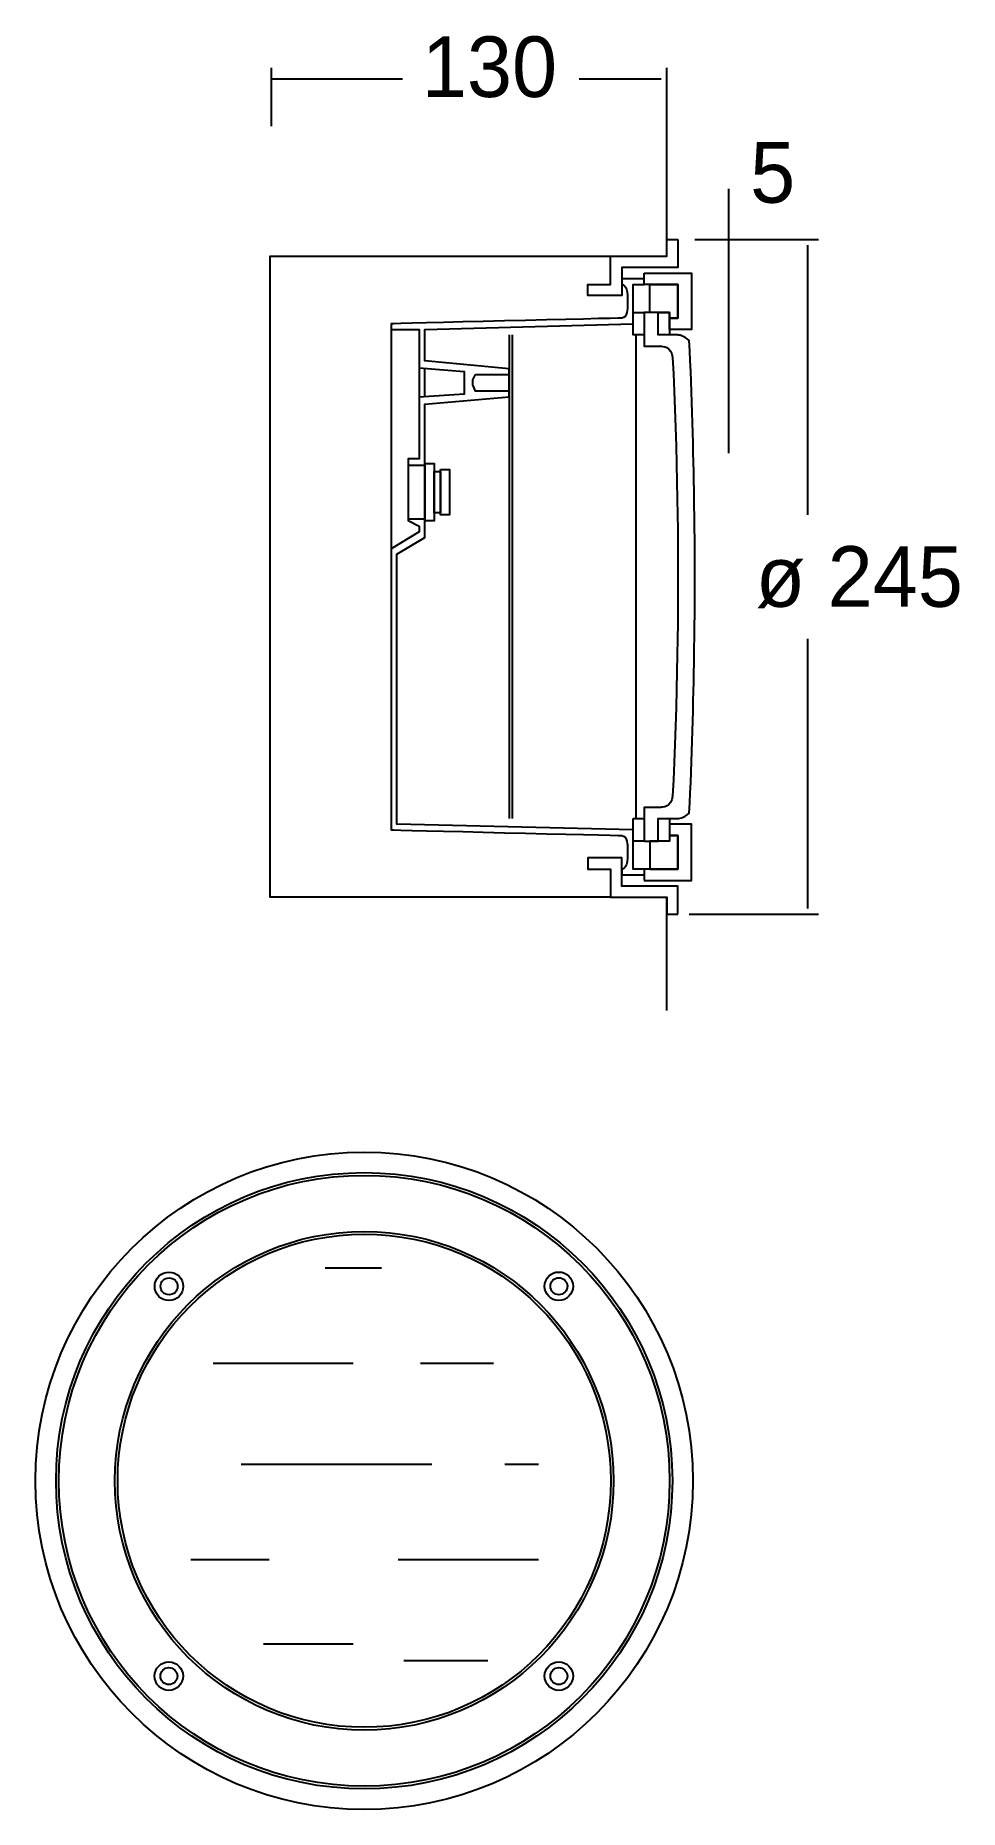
# Model space of a CAD drawing. Extents: x 34 to 165, y 14 to 265.
import ezdxf

# ---------------------------------------------------------------- set-up
doc = ezdxf.new("R2010")
doc.units = 0
doc.layers.add('LIVELLO_1', color=160, linetype='Continuous')
doc.styles.add('STD', font='txt')

# ---------------------------------------------------------------- blocks, each defined once
blk = doc.blocks.new('AI9-BLK1')
at = {"layer": 'LIVELLO_1', "color": 7}
for p, q in [((-30.6, 112.13), (-30.6, 120.38)), ((25.2, 114.03), (25.2, 120.38)), ((-30.6, 118.8), (-12.1, 118.8)), ((12.83, 118.8), (24.41, 118.8)), ((25.2, 93.76), (25.2, 115.87)), ((33.94, 103.29), (33.94, 65.96)), ((29.18, 96.14), (46.65, 96.14)), ((45.06, 95.35), (45.06, 57.23)), ((-13.71, 84.23), (-13.71, 50.87)), ((2.97, 82.64), (2.97, 14.34)), ((3.36, 82.64), (3.36, 14.34)), ((20.84, 82.64), (20.84, 14.34)), ((-9.74, 79.46), (-9.74, 72.32)), ((-8.95, 73.9), (-8.95, 77.88)), ((45.06, 39.75), (45.06, 1.63)), ((25.2, -12.75), (25.2, 3.22)), ((28.38, 0.83), (46.65, 0.83)), ((-23.02, -49.13), (-15.1, -49.13)), ((-38.86, -62.59), (-19.07, -62.59)), ((-9.56, -62.59), (0.73, -62.59)), ((-34.9, -76.85), (-7.98, -76.85)), ((2.32, -76.85), (7.07, -76.85)), ((-42.03, -90.31), (-30.94, -90.31)), ((-12.73, -90.31), (7.07, -90.31)), ((-31.73, -102.19), (-19.07, -102.19)), ((-11.94, -104.57), (-0.06, -104.57))]:
    blk.add_line(p, q, dxfattribs=at)
for points in [[(26.79, 96.14), (26.79, 92.17), (18.85, 92.17), (18.85, 91.38), (18.85, 88.2), (14.08, 88.2), (14.08, 89.79), (17.26, 89.79), (17.26, 93.76), (25.2, 93.76), (25.2, 96.14)], [(22.03, 91.38), (28.7, 91.38), (28.7, 85.02), (28.7, 83.43), (25.6, 83.43), (25.6, 85.02), (26.79, 85.02), (26.79, 89.79), (22.03, 89.79)], [(22.82, 89.79), (26.79, 89.79), (26.79, 85.02), (25.6, 85.02), (25.6, 85.82), (22.82, 85.83)], [(20.44, 85.82), (22.03, 85.82), (22.03, 82.64), (20.44, 82.64)], [(24.01, 85.82), (25.6, 85.82), (25.6, 82.64), (24.01, 82.64)], [(-1.8, 77.08), (2.97, 77.08), (2.97, 74.7), (-1.8, 74.7), (-2.2, 75.61), (-2.2, 76.31)], [(-11.29, 64.26), (-8.98, 64.26), (-8.98, 56.62), (-11.29, 56.62)], [(-8.98, 64.47), (-7.65, 64.47), (-7.65, 56.41), (-8.98, 56.41)], [(-7.65, 63.35), (-6.74, 63.35), (-6.74, 57.54), (-7.65, 57.54)], [(-6.74, 63.64), (-5.49, 63.64), (-5.49, 57.24), (-6.74, 57.24)], [(20.44, 14.34), (22.03, 14.34), (22.03, 11.16), (20.44, 11.16)], [(22.03, 5.6), (28.7, 5.6), (28.7, 11.95), (28.7, 13.54), (25.6, 13.54), (25.6, 11.95), (26.79, 11.95), (26.79, 7.19), (22.03, 7.19)], [(24.01, 14.34), (25.6, 14.34), (25.6, 11.16), (24.01, 11.16)], [(22.82, 7.19), (26.79, 7.19), (26.79, 11.95), (25.6, 11.95), (25.6, 11.16), (22.82, 11.14)], [(26.79, 0.83), (26.79, 4.81), (18.85, 4.81), (18.85, 5.6), (18.85, 8.78), (14.08, 8.78), (14.08, 7.19), (17.26, 7.19), (17.26, 3.22), (25.2, 3.22), (25.2, 0.83)]]:
    blk.add_lwpolyline(points, close=True, dxfattribs=at)
for points in [[(17.26, 3.22), (-30.82, 3.22), (-30.82, 93.76), (17.26, 93.76)], [(22.03, 7.19), (20.44, 7.19), (20.44, 12.75), (-12.92, 13.54), (-12.92, 51.67), (-8.95, 54.05), (-8.95, 72.88), (2.97, 73.9), (2.97, 77.88), (-8.95, 78.97), (-8.95, 83.43), (20.44, 84.23), (20.44, 89.79), (22.03, 89.79)]]:
    blk.add_lwpolyline(points, dxfattribs=at)
for centre, radius in [((-17.52, -79.18), 46.43), ((-17.52, -79.18), 43.52), ((-17.52, -79.18), 43.13), ((-17.52, -79.18), 35.21), ((-17.52, -79.18), 34.82), ((-45.1, -51.72), 2.01), ((9.96, -51.71), 2.01), ((-45.09, -51.72), 1.2), ((9.97, -51.71), 1.2), ((-45.12, -106.77), 2.01), ((9.96, -106.77), 2.01), ((-45.11, -106.77), 1.2), ((9.97, -106.77), 1.2)]:
    blk.add_circle(centre, radius, dxfattribs=at)
for points, knots in [([(22.03, 90.58), (22.03, 90.58), (18.85, 90.58), (18.85, 90.58), (18.85, 90.58), (18.85, 89.79), (18.85, 89.79), (18.85, 89.79), (19.65, 89.79), (19.65, 88.2), (19.65, 88.2), (19.65, 86.61), (19.65, 86.61), (19.65, 86.61), (19.65, 85.02), (18.85, 85.02), (18.06, 85.02), (-13.71, 84.23), (-13.71, 84.23), (-13.71, 84.23), (-13.71, 83.43), (-13.71, 83.43), (-13.71, 83.43), (-9.74, 83.43), (-9.74, 83.43), (-9.74, 83.43), (-9.74, 77.99), (-9.74, 77.99), (-9.74, 77.99), (-3.39, 77.48), (-3.39, 77.48), (-3.39, 77.48), (-3.39, 74.3), (-3.39, 74.3), (-3.39, 74.3), (-9.74, 73.86), (-9.74, 73.86), (-9.74, 73.86), (-9.74, 65.17), (-9.74, 65.17), (-9.74, 65.17), (-11.33, 65.17), (-11.33, 65.17), (-11.33, 65.17), (-11.33, 56.43), (-11.33, 56.43), (-11.33, 56.43), (-9.74, 55.64), (-9.74, 55.64), (-9.74, 55.64), (-9.74, 54.84), (-9.74, 54.84), (-9.74, 54.84), (-13.71, 52.46), (-13.71, 52.46), (-13.71, 52.46), (-13.71, 12.75), (-13.71, 12.75), (-13.71, 12.75), (18.06, 11.95), (18.85, 11.95), (19.65, 11.95), (19.65, 10.37), (19.65, 10.37), (19.65, 10.37), (19.65, 8.78), (19.65, 8.78), (19.65, 7.19), (18.85, 7.19), (18.85, 7.19), (18.85, 7.19), (18.85, 6.39), (18.85, 6.39), (18.85, 6.39), (22.03, 6.39), (22.03, 6.39)], [0, 0, 0, 0, 1, 1, 1, 2, 2, 2, 3, 3, 3, 4, 4, 4, 5, 5, 5, 6, 6, 6, 7, 7, 7, 8, 8, 8, 9, 9, 9, 10, 10, 10, 11, 11, 11, 12, 12, 12, 13, 13, 13, 14, 14, 14, 15, 15, 15, 16, 16, 16, 17, 17, 17, 18, 18, 18, 19, 19, 19, 20, 20, 20, 21, 21, 21, 22, 22, 22, 23, 23, 23, 24, 24, 24, 25, 25, 25, 25]), ([(26.79, 48.49), (26.79, 48.49), (26.79, 67.55), (26, 79.46), (26, 81.05), (24.41, 81.05), (24.41, 81.05), (24.41, 81.05), (22.03, 81.05), (22.03, 81.05), (22.03, 81.05), (22.03, 85.82), (22.03, 85.82), (22.03, 85.82), (24.01, 85.82), (24.01, 85.82), (24.01, 85.82), (24.01, 82.64), (24.01, 82.64), (24.01, 82.64), (26.79, 82.64), (26.79, 82.64), (26.79, 82.64), (27.59, 82.64), (28.38, 81.85), (29.18, 66.76), (29.18, 48.49), (29.18, 48.49), (29.18, 48.49), (29.18, 30.22), (28.38, 15.13), (27.59, 14.34), (26.79, 14.34), (26.79, 14.34), (26.79, 14.34), (24.01, 14.34), (24.01, 14.34), (24.01, 14.34), (24.01, 11.16), (24.01, 11.16), (24.01, 11.16), (22.03, 11.16), (22.03, 11.16), (22.03, 11.16), (22.03, 15.93), (22.03, 15.93), (22.03, 15.93), (24.41, 15.93), (24.41, 15.93), (24.41, 15.93), (26, 15.93), (26, 17.51), (26.79, 29.43), (26.79, 48.49), (26.79, 48.49)], [0, 0, 0, 0, 1, 1, 1, 2, 2, 2, 3, 3, 3, 4, 4, 4, 5, 5, 5, 6, 6, 6, 7, 7, 7, 8, 8, 8, 9, 9, 9, 10, 10, 10, 11, 11, 11, 12, 12, 12, 13, 13, 13, 14, 14, 14, 15, 15, 15, 16, 16, 16, 17, 17, 17, 18, 18, 18, 18])]:
    blk.add_open_spline(points, degree=3, knots=knots, dxfattribs=at)
at = {"layer": 'LIVELLO_1', "color": 7, "char_height": 8.5596, "attachment_point": 1, "style": 'STD'}
for s, insert in [('\\fMyriad Roman|b0|i0;\\H8.5596;\\C7;130', (-9.38, 124.81)), ('\\fMyriad Roman|b0|i0;\\H8.5596;\\C7;5', (36.98, 109.88)), ('\\fMyriad Roman|b0|i0;\\H8.5596;\\C7;ø 245', (37.76, 52.81))]:
    blk.add_mtext(s, dxfattribs=dict(at, insert=insert))

msp = doc.modelspace()

# ---------------------------------------------------------------- block references
at = {"layer": 'LIVELLO_1', "color": 7}
msp.add_blockref('AI9-BLK1', (98.37117, 139.769419), dxfattribs=at)

doc.saveas('drawing.dxf')
